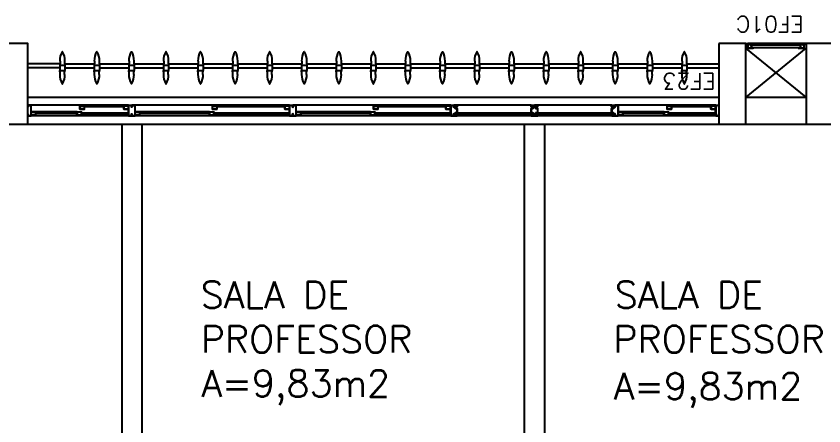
# Model space of a CAD drawing. Header units: millimetres. Extents: x 2046 to 2564, y 885 to 1120.
# Drawn here: x 2247.62 to 2253.64, y 935.45 to 938.51 of the extents above; entities that cross this region are included whole.
import ezdxf

# ---------------------------------------------------------------- set-up
doc = ezdxf.new("R2010")
doc.units = ezdxf.units.MM
doc.header["$LTSCALE"] = 10
for name, color, linetype in [('AR-ALV', 2, 'Continuous'), ('AR-BRISES', 2, 'Continuous'), ('AR-ESQ', 1, 'Continuous'), ('AR-ESTC', 3, 'Continuous'), ('AR-PEITORIL', 1, 'Continuous'), ('AR-SHAFT', 1, 'Continuous'), ('BR-PAINEL', 1, 'Continuous'), ('BR-SUPORTE', 1, 'Continuous'), ('DT-ESQ-CHAPA DOBRADA-V', 2, 'Continuous'), ('DT-ESQ-MARCO-V', 1, 'Continuous'), ('DT-ESQ-PERFIL CADEIRA-C', 2, 'Continuous'), ('DT-ESQ-PERFIL CADEIRA-V', 1, 'Continuous'), ('DT-ESQ-PERFIL U-C', 2, 'Continuous'), ('DT-ESQ-PERFIL U-V', 1, 'Continuous'), ('DT-ESQ-VENEZIANA-C', 1, 'Continuous'), ('DT-ESQ-VENEZIANA-V', 1, 'Continuous'), ('DT-ESQ-VIDRO-C', 2, 'Continuous'), ('DT-TXTESQ', 2, 'Continuous'), ('DT-TXTMOD', 1, 'Continuous'), ('TEXTO', 2, 'Continuous'), ('Área', 2, 'Continuous')]:
    doc.layers.add(name, color=color, linetype=linetype)
doc.styles.add('S10', font='simplex.shx', dxfattribs={"height": 0.1})
doc.styles.add('S12', font='simplex.shx', dxfattribs={"width": 1.1, "height": 0.12})
doc.styles.add('UNB-100', font='simplex.shx', dxfattribs={"height": 0.2})

# ---------------------------------------------------------------- blocks, each defined once
blk = doc.blocks.new('BR-MODULO8')
at = {"layer": 'BR-PAINEL'}
for p, q in [((-4.9117, 0.27), (-4.9092, 0.27)), ((-4.9117, 0.25), (-4.9117, 0.24)), ((-4.9117, 0.25), (-4.9092, 0.25)), ((-4.9092, 0.27), (-4.9092, 0.25)), ((-4.8758, 0.27), (-4.8758, 0.25)), ((-4.8733, 0.27), (-4.8758, 0.27)), ((-4.8733, 0.25), (-4.8758, 0.25)), ((-4.8733, 0.25), (-4.8733, 0.24)), ((-4.6542, 0.27), (-4.6517, 0.27)), ((-4.6542, 0.25), (-4.6542, 0.24)), ((-4.6542, 0.25), (-4.6517, 0.25)), ((-4.6517, 0.27), (-4.6517, 0.25)), ((-4.6183, 0.27), (-4.6183, 0.25)), ((-4.6158, 0.27), (-4.6183, 0.27)), ((-4.6158, 0.25), (-4.6183, 0.25)), ((-4.6158, 0.25), (-4.6158, 0.24)), ((-4.3967, 0.27), (-4.3942, 0.27)), ((-4.3967, 0.25), (-4.3967, 0.24)), ((-4.3967, 0.25), (-4.3942, 0.25)), ((-4.3942, 0.27), (-4.3942, 0.25)), ((-4.3608, 0.27), (-4.3608, 0.25)), ((-4.3583, 0.27), (-4.3608, 0.27)), ((-4.3583, 0.25), (-4.3608, 0.25)), ((-4.3583, 0.25), (-4.3583, 0.24)), ((-4.1392, 0.27), (-4.1367, 0.27)), ((-4.1392, 0.25), (-4.1392, 0.24)), ((-4.1392, 0.25), (-4.1367, 0.25)), ((-4.1367, 0.27), (-4.1367, 0.25)), ((-4.1033, 0.27), (-4.1033, 0.25)), ((-4.1008, 0.27), (-4.1033, 0.27)), ((-4.1008, 0.25), (-4.1033, 0.25)), ((-4.1008, 0.25), (-4.1008, 0.24)), ((-3.8817, 0.27), (-3.8792, 0.27)), ((-3.8817, 0.25), (-3.8817, 0.24)), ((-3.8817, 0.25), (-3.8792, 0.25)), ((-3.8792, 0.27), (-3.8792, 0.25)), ((-3.8458, 0.27), (-3.8458, 0.25)), ((-3.8433, 0.27), (-3.8458, 0.27)), ((-3.8433, 0.25), (-3.8458, 0.25)), ((-3.8433, 0.25), (-3.8433, 0.24)), ((-3.6242, 0.27), (-3.6217, 0.27)), ((-3.6242, 0.25), (-3.6242, 0.24)), ((-3.6242, 0.25), (-3.6217, 0.25)), ((-3.6217, 0.27), (-3.6217, 0.25)), ((-3.5883, 0.27), (-3.5883, 0.25)), ((-3.5858, 0.27), (-3.5883, 0.27)), ((-3.5858, 0.25), (-3.5883, 0.25)), ((-3.5858, 0.25), (-3.5858, 0.24)), ((-3.3667, 0.27), (-3.3642, 0.27)), ((-3.3667, 0.25), (-3.3667, 0.24)), ((-3.3667, 0.25), (-3.3642, 0.25)), ((-3.3642, 0.27), (-3.3642, 0.25)), ((-3.3308, 0.27), (-3.3308, 0.25)), ((-3.3283, 0.27), (-3.3308, 0.27)), ((-3.3283, 0.25), (-3.3308, 0.25)), ((-3.3283, 0.25), (-3.3283, 0.24)), ((-3.1092, 0.27), (-3.1067, 0.27)), ((-3.1092, 0.25), (-3.1092, 0.24)), ((-3.1092, 0.25), (-3.1067, 0.25)), ((-3.1067, 0.27), (-3.1067, 0.25)), ((-3.0733, 0.27), (-3.0733, 0.25)), ((-3.0708, 0.27), (-3.0733, 0.27)), ((-3.0708, 0.25), (-3.0733, 0.25)), ((-3.0708, 0.25), (-3.0708, 0.24)), ((-2.8517, 0.27), (-2.8492, 0.27)), ((-2.8517, 0.25), (-2.8517, 0.24)), ((-2.8517, 0.25), (-2.8492, 0.25)), ((-2.8492, 0.27), (-2.8492, 0.25)), ((-2.8158, 0.27), (-2.8158, 0.25)), ((-2.8133, 0.27), (-2.8158, 0.27)), ((-2.8133, 0.25), (-2.8158, 0.25)), ((-2.8133, 0.25), (-2.8133, 0.24)), ((-2.5942, 0.27), (-2.5917, 0.27)), ((-2.5942, 0.25), (-2.5942, 0.24)), ((-2.5942, 0.25), (-2.5917, 0.25)), ((-2.5917, 0.27), (-2.5917, 0.25)), ((-2.5583, 0.27), (-2.5583, 0.25)), ((-2.5558, 0.27), (-2.5583, 0.27)), ((-2.5558, 0.25), (-2.5583, 0.25)), ((-2.5558, 0.25), (-2.5558, 0.24)), ((-2.3367, 0.27), (-2.3342, 0.27)), ((-2.3367, 0.25), (-2.3367, 0.24)), ((-2.3367, 0.25), (-2.3342, 0.25)), ((-2.3342, 0.27), (-2.3342, 0.25)), ((-2.3008, 0.27), (-2.3008, 0.25)), ((-2.2983, 0.27), (-2.3008, 0.27)), ((-2.2983, 0.25), (-2.3008, 0.25)), ((-2.2983, 0.25), (-2.2983, 0.24)), ((-2.0792, 0.27), (-2.0767, 0.27)), ((-2.0792, 0.25), (-2.0792, 0.24)), ((-2.0792, 0.25), (-2.0767, 0.25)), ((-2.0767, 0.27), (-2.0767, 0.25)), ((-2.0433, 0.27), (-2.0433, 0.25)), ((-2.0408, 0.27), (-2.0433, 0.27)), ((-2.0408, 0.25), (-2.0433, 0.25)), ((-2.0408, 0.25), (-2.0408, 0.24)), ((-1.8217, 0.27), (-1.8192, 0.27)), ((-1.8217, 0.25), (-1.8217, 0.24)), ((-1.8217, 0.25), (-1.8192, 0.25)), ((-1.8192, 0.27), (-1.8192, 0.25)), ((-1.7858, 0.27), (-1.7858, 0.25)), ((-1.7833, 0.27), (-1.7858, 0.27)), ((-1.7833, 0.25), (-1.7858, 0.25)), ((-1.7833, 0.25), (-1.7833, 0.24)), ((-1.5642, 0.27), (-1.5617, 0.27)), ((-1.5642, 0.25), (-1.5642, 0.24)), ((-1.5642, 0.25), (-1.5617, 0.25)), ((-1.5617, 0.27), (-1.5617, 0.25)), ((-1.5283, 0.27), (-1.5283, 0.25)), ((-1.5258, 0.27), (-1.5283, 0.27)), ((-1.5258, 0.25), (-1.5283, 0.25)), ((-1.5258, 0.25), (-1.5258, 0.24)), ((-1.3067, 0.27), (-1.3042, 0.27)), ((-1.3067, 0.25), (-1.3067, 0.24)), ((-1.3067, 0.25), (-1.3042, 0.25)), ((-1.3042, 0.27), (-1.3042, 0.25)), ((-1.2708, 0.27), (-1.2708, 0.25)), ((-1.2683, 0.27), (-1.2708, 0.27)), ((-1.2683, 0.25), (-1.2708, 0.25)), ((-1.2683, 0.25), (-1.2683, 0.24)), ((-1.0492, 0.27), (-1.0467, 0.27)), ((-1.0492, 0.25), (-1.0492, 0.24)), ((-1.0492, 0.25), (-1.0467, 0.25)), ((-1.0467, 0.27), (-1.0467, 0.25)), ((-1.0133, 0.27), (-1.0133, 0.25)), ((-1.0108, 0.27), (-1.0133, 0.27)), ((-1.0108, 0.25), (-1.0133, 0.25)), ((-1.0108, 0.25), (-1.0108, 0.24)), ((-0.7917, 0.27), (-0.7892, 0.27)), ((-0.7917, 0.25), (-0.7917, 0.24)), ((-0.7917, 0.25), (-0.7892, 0.25)), ((-0.7892, 0.27), (-0.7892, 0.25)), ((-0.7558, 0.27), (-0.7558, 0.25)), ((-0.7533, 0.27), (-0.7558, 0.27)), ((-0.7533, 0.25), (-0.7558, 0.25)), ((-0.7533, 0.25), (-0.7533, 0.24)), ((-0.5342, 0.27), (-0.5317, 0.27)), ((-0.5342, 0.25), (-0.5317, 0.25)), ((-0.5342, 0.25), (-0.5342, 0.24)), ((-0.5317, 0.27), (-0.5317, 0.25)), ((-0.4958, 0.27), (-0.4983, 0.27)), ((-0.4983, 0.27), (-0.4983, 0.25)), ((-0.4958, 0.25), (-0.4983, 0.25)), ((-0.4958, 0.25), (-0.4958, 0.24)), ((-0.2767, 0.27), (-0.2742, 0.27)), ((-0.2767, 0.25), (-0.2767, 0.24)), ((-0.2767, 0.25), (-0.2742, 0.25)), ((-0.2742, 0.27), (-0.2742, 0.25)), ((-0.2408, 0.27), (-0.2408, 0.25)), ((-0.2383, 0.27), (-0.2408, 0.27)), ((-0.2383, 0.25), (-0.2408, 0.25)), ((-0.2383, 0.25), (-0.2383, 0.24)), ((-4.9117, 0.24), (-4.8733, 0.24)), ((-4.9117, 0.24), (-4.9117, 0.2)), ((-4.9117, 0.2), (-4.8733, 0.2)), ((-4.9117, 0.19), (-4.9117, 0.2)), ((-4.9117, 0.19), (-4.9092, 0.19)), ((-4.9092, 0.17), (-4.9092, 0.19)), ((-4.8733, 0.19), (-4.8758, 0.19)), ((-4.8758, 0.17), (-4.8758, 0.19)), ((-4.8733, 0.24), (-4.8733, 0.2)), ((-4.8733, 0.19), (-4.8733, 0.2)), ((-4.6542, 0.24), (-4.6158, 0.24)), ((-4.6542, 0.24), (-4.6542, 0.2)), ((-4.6542, 0.2), (-4.6158, 0.2)), ((-4.6542, 0.19), (-4.6542, 0.2)), ((-4.6542, 0.19), (-4.6517, 0.19)), ((-4.6517, 0.17), (-4.6517, 0.19)), ((-4.6158, 0.19), (-4.6183, 0.19)), ((-4.6183, 0.17), (-4.6183, 0.19)), ((-4.6158, 0.24), (-4.6158, 0.2)), ((-4.6158, 0.19), (-4.6158, 0.2)), ((-4.3967, 0.24), (-4.3583, 0.24)), ((-4.3967, 0.24), (-4.3967, 0.2)), ((-4.3967, 0.2), (-4.3583, 0.2)), ((-4.3967, 0.19), (-4.3967, 0.2)), ((-4.3967, 0.19), (-4.3942, 0.19)), ((-4.3942, 0.17), (-4.3942, 0.19)), ((-4.3583, 0.19), (-4.3608, 0.19)), ((-4.3608, 0.17), (-4.3608, 0.19)), ((-4.3583, 0.24), (-4.3583, 0.2)), ((-4.3583, 0.19), (-4.3583, 0.2)), ((-4.1392, 0.24), (-4.1008, 0.24)), ((-4.1392, 0.24), (-4.1392, 0.2)), ((-4.1392, 0.2), (-4.1008, 0.2)), ((-4.1392, 0.19), (-4.1392, 0.2)), ((-4.1392, 0.19), (-4.1367, 0.19)), ((-4.1367, 0.17), (-4.1367, 0.19)), ((-4.1008, 0.19), (-4.1033, 0.19)), ((-4.1033, 0.17), (-4.1033, 0.19)), ((-4.1008, 0.24), (-4.1008, 0.2)), ((-4.1008, 0.19), (-4.1008, 0.2)), ((-3.8817, 0.24), (-3.8433, 0.24)), ((-3.8817, 0.24), (-3.8817, 0.2)), ((-3.8817, 0.2), (-3.8433, 0.2)), ((-3.8817, 0.19), (-3.8817, 0.2)), ((-3.8817, 0.19), (-3.8792, 0.19)), ((-3.8792, 0.17), (-3.8792, 0.19)), ((-3.8433, 0.19), (-3.8458, 0.19)), ((-3.8458, 0.17), (-3.8458, 0.19)), ((-3.8433, 0.24), (-3.8433, 0.2)), ((-3.8433, 0.19), (-3.8433, 0.2)), ((-3.6242, 0.24), (-3.5858, 0.24)), ((-3.6242, 0.24), (-3.6242, 0.2)), ((-3.6242, 0.2), (-3.5858, 0.2)), ((-3.6242, 0.19), (-3.6242, 0.2)), ((-3.6242, 0.19), (-3.6217, 0.19)), ((-3.6217, 0.17), (-3.6217, 0.19)), ((-3.5858, 0.19), (-3.5883, 0.19)), ((-3.5883, 0.17), (-3.5883, 0.19)), ((-3.5858, 0.24), (-3.5858, 0.2)), ((-3.5858, 0.19), (-3.5858, 0.2)), ((-3.3667, 0.24), (-3.3283, 0.24)), ((-3.3667, 0.24), (-3.3667, 0.2)), ((-3.3667, 0.2), (-3.3283, 0.2)), ((-3.3667, 0.19), (-3.3667, 0.2)), ((-3.3667, 0.19), (-3.3642, 0.19)), ((-3.3642, 0.17), (-3.3642, 0.19)), ((-3.3283, 0.19), (-3.3308, 0.19)), ((-3.3308, 0.17), (-3.3308, 0.19)), ((-3.3283, 0.24), (-3.3283, 0.2)), ((-3.3283, 0.19), (-3.3283, 0.2)), ((-3.1092, 0.24), (-3.0708, 0.24)), ((-3.1092, 0.24), (-3.1092, 0.2)), ((-3.1092, 0.2), (-3.0708, 0.2)), ((-3.1092, 0.19), (-3.1092, 0.2)), ((-3.1092, 0.19), (-3.1067, 0.19)), ((-3.1067, 0.17), (-3.1067, 0.19)), ((-3.0708, 0.19), (-3.0733, 0.19)), ((-3.0733, 0.17), (-3.0733, 0.19)), ((-3.0708, 0.24), (-3.0708, 0.2)), ((-3.0708, 0.19), (-3.0708, 0.2)), ((-2.8517, 0.24), (-2.8133, 0.24)), ((-2.8517, 0.24), (-2.8517, 0.2)), ((-2.8517, 0.2), (-2.8133, 0.2)), ((-2.8517, 0.19), (-2.8517, 0.2)), ((-2.8517, 0.19), (-2.8492, 0.19)), ((-2.8492, 0.17), (-2.8492, 0.19)), ((-2.8133, 0.19), (-2.8158, 0.19)), ((-2.8158, 0.17), (-2.8158, 0.19)), ((-2.8133, 0.24), (-2.8133, 0.2)), ((-2.8133, 0.19), (-2.8133, 0.2)), ((-2.5942, 0.24), (-2.5558, 0.24)), ((-2.5942, 0.24), (-2.5942, 0.2)), ((-2.5942, 0.2), (-2.5558, 0.2)), ((-2.5942, 0.19), (-2.5942, 0.2)), ((-2.5942, 0.19), (-2.5917, 0.19)), ((-2.5917, 0.17), (-2.5917, 0.19)), ((-2.5558, 0.19), (-2.5583, 0.19)), ((-2.5583, 0.17), (-2.5583, 0.19)), ((-2.5558, 0.24), (-2.5558, 0.2)), ((-2.5558, 0.19), (-2.5558, 0.2)), ((-2.3367, 0.24), (-2.2983, 0.24)), ((-2.3367, 0.24), (-2.3367, 0.2)), ((-2.3367, 0.2), (-2.2983, 0.2)), ((-2.3367, 0.19), (-2.3367, 0.2)), ((-2.3367, 0.19), (-2.3342, 0.19)), ((-2.3342, 0.17), (-2.3342, 0.19)), ((-2.2983, 0.19), (-2.3008, 0.19)), ((-2.3008, 0.17), (-2.3008, 0.19)), ((-2.2983, 0.24), (-2.2983, 0.2)), ((-2.2983, 0.19), (-2.2983, 0.2)), ((-2.0792, 0.24), (-2.0408, 0.24)), ((-2.0792, 0.24), (-2.0792, 0.2)), ((-2.0792, 0.2), (-2.0408, 0.2)), ((-2.0792, 0.19), (-2.0792, 0.2)), ((-2.0792, 0.19), (-2.0767, 0.19)), ((-2.0767, 0.17), (-2.0767, 0.19)), ((-2.0408, 0.19), (-2.0433, 0.19)), ((-2.0433, 0.17), (-2.0433, 0.19)), ((-2.0408, 0.24), (-2.0408, 0.2)), ((-2.0408, 0.19), (-2.0408, 0.2)), ((-1.8217, 0.24), (-1.7833, 0.24)), ((-1.8217, 0.24), (-1.8217, 0.2)), ((-1.8217, 0.2), (-1.7833, 0.2)), ((-1.8217, 0.19), (-1.8217, 0.2)), ((-1.8217, 0.19), (-1.8192, 0.19)), ((-1.8192, 0.17), (-1.8192, 0.19)), ((-1.7833, 0.19), (-1.7858, 0.19)), ((-1.7858, 0.17), (-1.7858, 0.19)), ((-1.7833, 0.24), (-1.7833, 0.2)), ((-1.7833, 0.19), (-1.7833, 0.2)), ((-1.5642, 0.24), (-1.5258, 0.24)), ((-1.5642, 0.24), (-1.5642, 0.2)), ((-1.5642, 0.2), (-1.5258, 0.2)), ((-1.5642, 0.19), (-1.5642, 0.2)), ((-1.5642, 0.19), (-1.5617, 0.19)), ((-1.5617, 0.17), (-1.5617, 0.19)), ((-1.5258, 0.19), (-1.5283, 0.19)), ((-1.5283, 0.17), (-1.5283, 0.19)), ((-1.5258, 0.24), (-1.5258, 0.2)), ((-1.5258, 0.19), (-1.5258, 0.2)), ((-1.3067, 0.24), (-1.2683, 0.24)), ((-1.3067, 0.24), (-1.3067, 0.2)), ((-1.3067, 0.2), (-1.2683, 0.2)), ((-1.3067, 0.19), (-1.3067, 0.2)), ((-1.3067, 0.19), (-1.3042, 0.19)), ((-1.3042, 0.17), (-1.3042, 0.19)), ((-1.2683, 0.19), (-1.2708, 0.19)), ((-1.2708, 0.17), (-1.2708, 0.19)), ((-1.2683, 0.24), (-1.2683, 0.2)), ((-1.2683, 0.19), (-1.2683, 0.2)), ((-1.0492, 0.24), (-1.0108, 0.24)), ((-1.0492, 0.24), (-1.0492, 0.2)), ((-1.0492, 0.2), (-1.0108, 0.2)), ((-1.0492, 0.19), (-1.0492, 0.2)), ((-1.0492, 0.19), (-1.0467, 0.19)), ((-1.0467, 0.17), (-1.0467, 0.19)), ((-1.0108, 0.19), (-1.0133, 0.19)), ((-1.0133, 0.17), (-1.0133, 0.19)), ((-1.0108, 0.24), (-1.0108, 0.2)), ((-1.0108, 0.19), (-1.0108, 0.2)), ((-0.7917, 0.24), (-0.7533, 0.24)), ((-0.7917, 0.24), (-0.7917, 0.2)), ((-0.7917, 0.2), (-0.7533, 0.2)), ((-0.7917, 0.19), (-0.7917, 0.2)), ((-0.7917, 0.19), (-0.7892, 0.19)), ((-0.7892, 0.17), (-0.7892, 0.19)), ((-0.7533, 0.19), (-0.7558, 0.19)), ((-0.7558, 0.17), (-0.7558, 0.19)), ((-0.7533, 0.24), (-0.7533, 0.2)), ((-0.7533, 0.19), (-0.7533, 0.2)), ((-0.5342, 0.24), (-0.5342, 0.2)), ((-0.5342, 0.24), (-0.4958, 0.24)), ((-0.5342, 0.19), (-0.5342, 0.2)), ((-0.5342, 0.2), (-0.4958, 0.2)), ((-0.5342, 0.19), (-0.5317, 0.19)), ((-0.5317, 0.17), (-0.5317, 0.19)), ((-0.4983, 0.17), (-0.4983, 0.19)), ((-0.4958, 0.19), (-0.4983, 0.19)), ((-0.4958, 0.24), (-0.4958, 0.2)), ((-0.4958, 0.19), (-0.4958, 0.2)), ((-0.2767, 0.24), (-0.2383, 0.24)), ((-0.2767, 0.24), (-0.2767, 0.2)), ((-0.2767, 0.2), (-0.2383, 0.2)), ((-0.2767, 0.19), (-0.2767, 0.2)), ((-0.2767, 0.19), (-0.2742, 0.19)), ((-0.2742, 0.17), (-0.2742, 0.19)), ((-0.2383, 0.19), (-0.2408, 0.19)), ((-0.2408, 0.17), (-0.2408, 0.19)), ((-0.2383, 0.24), (-0.2383, 0.2)), ((-0.2383, 0.19), (-0.2383, 0.2)), ((-4.9117, 0.17), (-4.9092, 0.17)), ((-4.8733, 0.17), (-4.8758, 0.17)), ((-4.6542, 0.17), (-4.6517, 0.17)), ((-4.6158, 0.17), (-4.6183, 0.17)), ((-4.3967, 0.17), (-4.3942, 0.17)), ((-4.3583, 0.17), (-4.3608, 0.17)), ((-4.1392, 0.17), (-4.1367, 0.17)), ((-4.1008, 0.17), (-4.1033, 0.17)), ((-3.8817, 0.17), (-3.8792, 0.17)), ((-3.8433, 0.17), (-3.8458, 0.17)), ((-3.6242, 0.17), (-3.6217, 0.17)), ((-3.5858, 0.17), (-3.5883, 0.17)), ((-3.3667, 0.17), (-3.3642, 0.17)), ((-3.3283, 0.17), (-3.3308, 0.17)), ((-3.1092, 0.17), (-3.1067, 0.17)), ((-3.0708, 0.17), (-3.0733, 0.17)), ((-2.8517, 0.17), (-2.8492, 0.17)), ((-2.8133, 0.17), (-2.8158, 0.17)), ((-2.5942, 0.17), (-2.5917, 0.17)), ((-2.5558, 0.17), (-2.5583, 0.17)), ((-2.3367, 0.17), (-2.3342, 0.17)), ((-2.2983, 0.17), (-2.3008, 0.17)), ((-2.0792, 0.17), (-2.0767, 0.17)), ((-2.0408, 0.17), (-2.0433, 0.17)), ((-1.8217, 0.17), (-1.8192, 0.17)), ((-1.7833, 0.17), (-1.7858, 0.17)), ((-1.5642, 0.17), (-1.5617, 0.17)), ((-1.5258, 0.17), (-1.5283, 0.17)), ((-1.3067, 0.17), (-1.3042, 0.17)), ((-1.2683, 0.17), (-1.2708, 0.17)), ((-1.0492, 0.17), (-1.0467, 0.17)), ((-1.0108, 0.17), (-1.0133, 0.17)), ((-0.7917, 0.17), (-0.7892, 0.17)), ((-0.7533, 0.17), (-0.7558, 0.17)), ((-0.5342, 0.17), (-0.5317, 0.17)), ((-0.4958, 0.17), (-0.4983, 0.17)), ((-0.2767, 0.17), (-0.2742, 0.17)), ((-0.2383, 0.17), (-0.2408, 0.17))]:
    blk.add_line(p, q, dxfattribs=at)
for centre, radius, start, end in [((-4.7867, 0.2739), 0.1251, 148.47206, 181.77204), ((-4.8925, 0.3387), 0.001, 37.1012, 142.8988), ((-4.9983, 0.2739), 0.1251, 358.22796, 31.52794), ((-4.5292, 0.2739), 0.1251, 148.47206, 181.77204), ((-4.635, 0.3387), 0.001, 37.1012, 142.8988), ((-4.7408, 0.2739), 0.1251, 358.22796, 31.52794), ((-4.2717, 0.2739), 0.1251, 148.47206, 181.77204), ((-4.3775, 0.3387), 0.001, 37.1012, 142.8988), ((-4.4833, 0.2739), 0.1251, 358.22796, 31.52794), ((-4.0142, 0.2739), 0.1251, 148.47206, 181.77204), ((-4.12, 0.3387), 0.001, 37.1012, 142.8988), ((-4.2258, 0.2739), 0.1251, 358.22796, 31.52794), ((-3.7567, 0.2739), 0.1251, 148.47206, 181.77204), ((-3.8625, 0.3387), 0.001, 37.1012, 142.8988), ((-3.9683, 0.2739), 0.1251, 358.22796, 31.52794), ((-3.4992, 0.2739), 0.1251, 148.47206, 181.77204), ((-3.605, 0.3387), 0.001, 37.1012, 142.8988), ((-3.7108, 0.2739), 0.1251, 358.22796, 31.52794), ((-3.2417, 0.2739), 0.1251, 148.47206, 181.77204), ((-3.3475, 0.3387), 0.001, 37.1012, 142.8988), ((-3.4533, 0.2739), 0.1251, 358.22796, 31.52794), ((-2.9842, 0.2739), 0.1251, 148.47206, 181.77204), ((-3.09, 0.3387), 0.001, 37.1012, 142.8988), ((-3.1958, 0.2739), 0.1251, 358.22796, 31.52794), ((-2.7267, 0.2739), 0.1251, 148.47206, 181.77204), ((-2.8325, 0.3387), 0.001, 37.1012, 142.8988), ((-2.9383, 0.2739), 0.1251, 358.22796, 31.52794), ((-2.4692, 0.2739), 0.1251, 148.47206, 181.77204), ((-2.575, 0.3387), 0.001, 37.1012, 142.8988), ((-2.6808, 0.2739), 0.1251, 358.22796, 31.52794), ((-2.2117, 0.2739), 0.1251, 148.47206, 181.77204), ((-2.3175, 0.3387), 0.001, 37.1012, 142.8988), ((-2.4233, 0.2739), 0.1251, 358.22796, 31.52794), ((-1.9542, 0.2739), 0.1251, 148.47206, 181.77204), ((-2.06, 0.3387), 0.001, 37.1012, 142.8988), ((-2.1658, 0.2739), 0.1251, 358.22796, 31.52794), ((-1.6967, 0.2739), 0.1251, 148.47206, 181.77204), ((-1.8025, 0.3387), 0.001, 37.1012, 142.8988), ((-1.9083, 0.2739), 0.1251, 358.22796, 31.52794), ((-1.4392, 0.2739), 0.1251, 148.47206, 181.77204), ((-1.545, 0.3387), 0.001, 37.1012, 142.8988), ((-1.6508, 0.2739), 0.1251, 358.22796, 31.52794), ((-1.1817, 0.2739), 0.1251, 148.47206, 181.77204), ((-1.2875, 0.3387), 0.001, 37.1012, 142.8988), ((-1.3933, 0.2739), 0.1251, 358.22796, 31.52794), ((-0.9242, 0.2739), 0.1251, 148.47206, 181.77204), ((-1.03, 0.3387), 0.001, 37.1012, 142.8988), ((-1.1358, 0.2739), 0.1251, 358.22796, 31.52794), ((-0.6667, 0.2739), 0.1251, 148.47206, 181.77204), ((-0.7725, 0.3387), 0.001, 37.1012, 142.8988), ((-0.8783, 0.2739), 0.1251, 358.22796, 31.52794), ((-0.4092, 0.2739), 0.1251, 148.47206, 181.77204), ((-0.515, 0.3387), 0.001, 37.1012, 142.8988), ((-0.6208, 0.2739), 0.1251, 358.22796, 31.52794), ((-0.1517, 0.2739), 0.1251, 148.47206, 181.77204), ((-0.2575, 0.3387), 0.001, 37.1012, 142.8988), ((-0.3633, 0.2739), 0.1251, 358.22796, 31.52794), ((-4.7867, 0.1661), 0.1251, 178.22796, 211.52794), ((-4.9983, 0.1661), 0.1251, 328.47206, 1.77204), ((-4.5292, 0.1661), 0.1251, 178.22796, 211.52794), ((-4.7408, 0.1661), 0.1251, 328.47206, 1.77204), ((-4.2717, 0.1661), 0.1251, 178.22796, 211.52794), ((-4.4833, 0.1661), 0.1251, 328.47206, 1.77204), ((-4.0142, 0.1661), 0.1251, 178.22796, 211.52794), ((-4.2258, 0.1661), 0.1251, 328.47206, 1.77204), ((-3.7567, 0.1661), 0.1251, 178.22796, 211.52794), ((-3.9683, 0.1661), 0.1251, 328.47206, 1.77204), ((-3.4992, 0.1661), 0.1251, 178.22796, 211.52794), ((-3.7108, 0.1661), 0.1251, 328.47206, 1.77204), ((-3.2417, 0.1661), 0.1251, 178.22796, 211.52794), ((-3.4533, 0.1661), 0.1251, 328.47206, 1.77204), ((-2.9842, 0.1661), 0.1251, 178.22796, 211.52794), ((-3.1958, 0.1661), 0.1251, 328.47206, 1.77204), ((-2.7267, 0.1661), 0.1251, 178.22796, 211.52794), ((-2.9383, 0.1661), 0.1251, 328.47206, 1.77204), ((-2.4692, 0.1661), 0.1251, 178.22796, 211.52794), ((-2.6808, 0.1661), 0.1251, 328.47206, 1.77204), ((-2.2117, 0.1661), 0.1251, 178.22796, 211.52794), ((-2.4233, 0.1661), 0.1251, 328.47206, 1.77204), ((-1.9542, 0.1661), 0.1251, 178.22796, 211.52794), ((-2.1658, 0.1661), 0.1251, 328.47206, 1.77204), ((-1.6967, 0.1661), 0.1251, 178.22796, 211.52794), ((-1.9083, 0.1661), 0.1251, 328.47206, 1.77204), ((-1.4392, 0.1661), 0.1251, 178.22796, 211.52794), ((-1.6508, 0.1661), 0.1251, 328.47206, 1.77204), ((-1.1817, 0.1661), 0.1251, 178.22796, 211.52794), ((-1.3933, 0.1661), 0.1251, 328.47206, 1.77204), ((-0.9242, 0.1661), 0.1251, 178.22796, 211.52794), ((-1.1358, 0.1661), 0.1251, 328.47206, 1.77204), ((-0.6667, 0.1661), 0.1251, 178.22796, 211.52794), ((-0.8783, 0.1661), 0.1251, 328.47206, 1.77204), ((-0.4092, 0.1661), 0.1251, 178.22796, 211.52794), ((-0.6208, 0.1661), 0.1251, 328.47206, 1.77204), ((-0.1517, 0.1661), 0.1251, 178.22796, 211.52794), ((-0.3633, 0.1661), 0.1251, 328.47206, 1.77204), ((-4.8925, 0.1013), 0.001, 217.1012, 322.8988), ((-4.635, 0.1013), 0.001, 217.1012, 322.8988), ((-4.3775, 0.1013), 0.001, 217.1012, 322.8988), ((-4.12, 0.1013), 0.001, 217.1012, 322.8988), ((-3.8625, 0.1013), 0.001, 217.1012, 322.8988), ((-3.605, 0.1013), 0.001, 217.1012, 322.8988), ((-3.3475, 0.1013), 0.001, 217.1012, 322.8988), ((-3.09, 0.1013), 0.001, 217.1012, 322.8988), ((-2.8325, 0.1013), 0.001, 217.1012, 322.8988), ((-2.575, 0.1013), 0.001, 217.1012, 322.8988), ((-2.3175, 0.1013), 0.001, 217.1012, 322.8988), ((-2.06, 0.1013), 0.001, 217.1012, 322.8988), ((-1.8025, 0.1013), 0.001, 217.1012, 322.8988), ((-1.545, 0.1013), 0.001, 217.1012, 322.8988), ((-1.2875, 0.1013), 0.001, 217.1012, 322.8988), ((-1.03, 0.1013), 0.001, 217.1012, 322.8988), ((-0.7725, 0.1013), 0.001, 217.1012, 322.8988), ((-0.515, 0.1013), 0.001, 217.1012, 322.8988), ((-0.2575, 0.1013), 0.001, 217.1012, 322.8988)]:
    blk.add_arc(centre, radius, start, end, dxfattribs=at)
at = {"layer": 'BR-SUPORTE'}
for p, q in [((-4.9117, 0.25), (-5.15, 0.25)), ((-4.8733, 0.25), (-4.6517, 0.25)), ((-4.6158, 0.25), (-4.3942, 0.25)), ((-4.3583, 0.25), (-4.1367, 0.25)), ((-4.1008, 0.25), (-3.8792, 0.25)), ((-3.8433, 0.25), (-3.6217, 0.25)), ((-3.5858, 0.25), (-3.3642, 0.25)), ((-3.3283, 0.25), (-3.1067, 0.25)), ((-3.0708, 0.25), (-2.8492, 0.25)), ((-2.8133, 0.25), (-2.5917, 0.25)), ((-2.5558, 0.25), (-2.3342, 0.25)), ((-2.2983, 0.25), (-2.0767, 0.25)), ((-2.0408, 0.25), (-1.8192, 0.25)), ((-1.7833, 0.25), (-1.5617, 0.25)), ((-1.5258, 0.25), (-1.3042, 0.25)), ((-1.2683, 0.25), (-1.0467, 0.25)), ((-1.0108, 0.25), (-0.7892, 0.25)), ((-0.7533, 0.25), (-0.5317, 0.25)), ((-0.4958, 0.25), (-0.2742, 0.25)), ((-0.2383, 0.25), (0, 0.25)), ((-4.9117, 0.22), (-5.15, 0.22)), ((-4.8733, 0.22), (-4.6542, 0.22)), ((-4.6158, 0.22), (-4.3967, 0.22)), ((-4.3583, 0.22), (-4.1392, 0.22)), ((-4.1008, 0.22), (-3.8817, 0.22)), ((-3.8433, 0.22), (-3.6242, 0.22)), ((-3.5858, 0.22), (-3.3667, 0.22)), ((-3.3283, 0.22), (-3.1092, 0.22)), ((-3.0708, 0.22), (-2.8517, 0.22)), ((-2.8133, 0.22), (-2.5942, 0.22)), ((-2.5558, 0.22), (-2.3367, 0.22)), ((-2.2983, 0.22), (-2.0792, 0.22)), ((-2.0408, 0.22), (-1.8217, 0.22)), ((-1.7833, 0.22), (-1.5642, 0.22)), ((-1.5258, 0.22), (-1.3067, 0.22)), ((-1.2683, 0.22), (-1.0492, 0.22)), ((-1.0108, 0.22), (-0.7917, 0.22)), ((-0.7533, 0.22), (-0.5342, 0.22)), ((-0.4958, 0.22), (-0.2767, 0.22)), ((-0.2383, 0.22), (0, 0.22))]:
    blk.add_line(p, q, dxfattribs=at)
blk = doc.blocks.new('EF23-P')
at = {"layer": 'DT-ESQ-CHAPA DOBRADA-V', "ltscale": 0.1}
for p, q in [((0.025, -0.077), (0.374, -0.077)), ((0.025, -0.08), (0.374, -0.08)), ((2, -0.077), (2.5615, -0.077)), ((2, -0.08), (2.5615, -0.08)), ((3.2, -0.077), (3.7615, -0.077)), ((3.2, -0.08), (3.7615, -0.08)), ((4.4, -0.077), (4.749, -0.077)), ((4.4, -0.08), (4.749, -0.08))]:
    blk.add_line(p, q, dxfattribs=at)
at = {"layer": 'DT-ESQ-MARCO-V', "ltscale": 0.1}
for p, q in [((0.7985, -0.06), (1.3515, -0.06)), ((1.3985, -0.06), (1.9515, -0.06)), ((0.7985, -0.14), (1.3515, -0.14)), ((1.3985, -0.14), (1.9515, -0.14))]:
    blk.add_line(p, q, dxfattribs=at)
at = {"layer": 'DT-ESQ-PERFIL CADEIRA-C', "ltscale": 0.1}
for p, q in [((0.376, -0.0885), (0.4225, -0.0885)), ((0.75, -0.0885), (0.7015, -0.0885)), ((2.5635, -0.0885), (2.61, -0.0885)), ((3.15, -0.0885), (3.1015, -0.0885)), ((3.7635, -0.0885), (3.81, -0.0885)), ((4.35, -0.0885), (4.3015, -0.0885)), ((4.751, -0.0885), (4.7975, -0.0885)), ((5.125, -0.0885), (5.0765, -0.0885)), ((0.025, -0.1335), (0.0735, -0.1335)), ((0.3855, -0.1335), (0.339, -0.1335)), ((2, -0.1335), (2.0485, -0.1335)), ((2.573, -0.1335), (2.5265, -0.1335)), ((3.2, -0.1335), (3.2485, -0.1335)), ((3.773, -0.1335), (3.7265, -0.1335)), ((4.4, -0.1335), (4.4485, -0.1335)), ((4.7605, -0.1335), (4.714, -0.1335))]:
    blk.add_line(p, q, dxfattribs=at)
for points in [[(0.0735, -0.135), (0.025, -0.135), (0.025, -0.1335), (0.06, -0.1335, -0.198912), (0.0589, -0.1331, -0.198913), (0.0585, -0.132), (0.0585, -0.112, 0.414214), (0.058, -0.1115), (0.025, -0.1115), (0.025, -0.11), (0.0585, -0.11, -0.414214), (0.06, -0.1115), (0.06, -0.1235), (0.06, -0.125), (0.06, -0.132), (0.0735, -0.132, -1)], [(0.339, -0.132, 1), (0.339, -0.135), (0.3855, -0.135, 0.414214), (0.3875, -0.133), (0.3875, -0.112, 0.414214), (0.3855, -0.11), (0.354, -0.11, 0.414214), (0.3525, -0.1115), (0.3525, -0.132)], [(0.3525, -0.1335, 0.198913), (0.3536, -0.1331, 0.198913), (0.354, -0.132), (0.354, -0.112, -0.414214), (0.3545, -0.1115), (0.3855, -0.1115, -0.414214), (0.386, -0.112), (0.386, -0.133, -0.414214), (0.3855, -0.1335)], [(0.4225, -0.087, -1), (0.4225, -0.09), (0.376, -0.09, -0.414214), (0.374, -0.088), (0.374, -0.067, -0.414214), (0.376, -0.065), (0.4075, -0.065, -0.414214), (0.409, -0.0665), (0.409, -0.087)], [(0.409, -0.0885, -0.198913), (0.4079, -0.0881, -0.198913), (0.4075, -0.087), (0.4075, -0.067, 0.414214), (0.407, -0.0665), (0.376, -0.0665, 0.414214), (0.3755, -0.067), (0.3755, -0.088, 0.414214), (0.376, -0.0885)], [(0.7015, -0.09), (0.75, -0.09), (0.75, -0.0885), (0.715, -0.0885, 0.198912), (0.7161, -0.0881, 0.198913), (0.7165, -0.087), (0.7165, -0.067, -0.414214), (0.717, -0.0665), (0.75, -0.0665), (0.75, -0.065), (0.7165, -0.065, 0.414214), (0.715, -0.0665), (0.715, -0.0785), (0.715, -0.08), (0.715, -0.087), (0.7015, -0.087, 1)], [(2.0485, -0.135), (2, -0.135), (2, -0.1335), (2.035, -0.1335, -0.198912), (2.0339, -0.1331, -0.198913), (2.0335, -0.132), (2.0335, -0.112, 0.414214), (2.033, -0.1115), (2, -0.1115), (2, -0.11), (2.0335, -0.11, -0.414214), (2.035, -0.1115), (2.035, -0.1235), (2.035, -0.125), (2.035, -0.132), (2.0485, -0.132, -1)], [(2.5265, -0.132, 1), (2.5265, -0.135), (2.573, -0.135, 0.414214), (2.575, -0.133), (2.575, -0.112, 0.414214), (2.573, -0.11), (2.5415, -0.11, 0.414214), (2.54, -0.1115), (2.54, -0.132)], [(2.54, -0.1335, 0.198913), (2.5411, -0.1331, 0.198913), (2.5415, -0.132), (2.5415, -0.112, -0.414214), (2.542, -0.1115), (2.573, -0.1115, -0.414214), (2.5735, -0.112), (2.5735, -0.133, -0.414214), (2.573, -0.1335)], [(2.61, -0.087, -1), (2.61, -0.09), (2.5635, -0.09, -0.414214), (2.5615, -0.088), (2.5615, -0.067, -0.414214), (2.5635, -0.065), (2.595, -0.065, -0.414214), (2.5965, -0.0665), (2.5965, -0.087)], [(2.5965, -0.0885, -0.198913), (2.5954, -0.0881, -0.198913), (2.595, -0.087), (2.595, -0.067, 0.414214), (2.5945, -0.0665), (2.5635, -0.0665, 0.414214), (2.563, -0.067), (2.563, -0.088, 0.414214), (2.5635, -0.0885)], [(3.1015, -0.09), (3.15, -0.09), (3.15, -0.0885), (3.115, -0.0885, 0.198912), (3.1161, -0.0881, 0.198913), (3.1165, -0.087), (3.1165, -0.067, -0.414214), (3.117, -0.0665), (3.15, -0.0665), (3.15, -0.065), (3.1165, -0.065, 0.414214), (3.115, -0.0665), (3.115, -0.0785), (3.115, -0.08), (3.115, -0.087), (3.1015, -0.087, 1)], [(3.2485, -0.135), (3.2, -0.135), (3.2, -0.1335), (3.235, -0.1335, -0.198912), (3.2339, -0.1331, -0.198913), (3.2335, -0.132), (3.2335, -0.112, 0.414214), (3.233, -0.1115), (3.2, -0.1115), (3.2, -0.11), (3.2335, -0.11, -0.414214), (3.235, -0.1115), (3.235, -0.1235), (3.235, -0.125), (3.235, -0.132), (3.2485, -0.132, -1)], [(3.7265, -0.132, 1), (3.7265, -0.135), (3.773, -0.135, 0.414214), (3.775, -0.133), (3.775, -0.112, 0.414214), (3.773, -0.11), (3.7415, -0.11, 0.414214), (3.74, -0.1115), (3.74, -0.132)], [(3.74, -0.1335, 0.198913), (3.7411, -0.1331, 0.198913), (3.7415, -0.132), (3.7415, -0.112, -0.414214), (3.742, -0.1115), (3.773, -0.1115, -0.414214), (3.7735, -0.112), (3.7735, -0.133, -0.414214), (3.773, -0.1335)], [(3.81, -0.087, -1), (3.81, -0.09), (3.7635, -0.09, -0.414214), (3.7615, -0.088), (3.7615, -0.067, -0.414214), (3.7635, -0.065), (3.795, -0.065, -0.414214), (3.7965, -0.0665), (3.7965, -0.087)], [(3.7965, -0.0885, -0.198913), (3.7954, -0.0881, -0.198913), (3.795, -0.087), (3.795, -0.067, 0.414214), (3.7945, -0.0665), (3.7635, -0.0665, 0.414214), (3.763, -0.067), (3.763, -0.088, 0.414214), (3.7635, -0.0885)], [(4.3015, -0.09), (4.35, -0.09), (4.35, -0.0885), (4.315, -0.0885, 0.198912), (4.3161, -0.0881, 0.198913), (4.3165, -0.087), (4.3165, -0.067, -0.414214), (4.317, -0.0665), (4.35, -0.0665), (4.35, -0.065), (4.3165, -0.065, 0.414214), (4.315, -0.0665), (4.315, -0.0785), (4.315, -0.08), (4.315, -0.087), (4.3015, -0.087, 1)], [(4.4485, -0.135), (4.4, -0.135), (4.4, -0.1335), (4.435, -0.1335, -0.198912), (4.4339, -0.1331, -0.198913), (4.4335, -0.132), (4.4335, -0.112, 0.414214), (4.433, -0.1115), (4.4, -0.1115), (4.4, -0.11), (4.4335, -0.11, -0.414214), (4.435, -0.1115), (4.435, -0.1235), (4.435, -0.125), (4.435, -0.132), (4.4485, -0.132, -1)], [(4.714, -0.132, 1), (4.714, -0.135), (4.7605, -0.135, 0.414214), (4.7625, -0.133), (4.7625, -0.112, 0.414214), (4.7605, -0.11), (4.729, -0.11, 0.414214), (4.7275, -0.1115), (4.7275, -0.132)], [(4.7275, -0.1335, 0.198913), (4.7286, -0.1331, 0.198913), (4.729, -0.132), (4.729, -0.112, -0.414214), (4.7295, -0.1115), (4.7605, -0.1115, -0.414214), (4.761, -0.112), (4.761, -0.133, -0.414214), (4.7605, -0.1335)], [(4.7975, -0.087, -1), (4.7975, -0.09), (4.751, -0.09, -0.414214), (4.749, -0.088), (4.749, -0.067, -0.414214), (4.751, -0.065), (4.7825, -0.065, -0.414214), (4.784, -0.0665), (4.784, -0.087)], [(4.784, -0.0885, -0.198913), (4.7829, -0.0881, -0.198913), (4.7825, -0.087), (4.7825, -0.067, 0.414214), (4.782, -0.0665), (4.751, -0.0665, 0.414214), (4.7505, -0.067), (4.7505, -0.088, 0.414214), (4.751, -0.0885)], [(5.0765, -0.09), (5.125, -0.09), (5.125, -0.0885), (5.09, -0.0885, 0.198912), (5.0911, -0.0881, 0.198913), (5.0915, -0.087), (5.0915, -0.067, -0.414214), (5.092, -0.0665), (5.125, -0.0665), (5.125, -0.065), (5.0915, -0.065, 0.414214), (5.09, -0.0665), (5.09, -0.0785), (5.09, -0.08), (5.09, -0.087), (5.0765, -0.087, 1)]]:
    blk.add_lwpolyline(points, format="xyb", close=True, dxfattribs=at)
at = {"layer": 'DT-ESQ-PERFIL CADEIRA-V', "ltscale": 0.1}
for p, q in [((0.4075, -0.09), (0.7015, -0.09)), ((2.595, -0.09), (3.1015, -0.09)), ((3.795, -0.09), (4.3015, -0.09)), ((4.7825, -0.09), (5.0765, -0.09)), ((0.0735, -0.135), (0.339, -0.135)), ((2.0485, -0.135), (2.5265, -0.135)), ((3.2485, -0.135), (3.7265, -0.135)), ((4.4485, -0.135), (4.714, -0.135))]:
    blk.add_line(p, q, dxfattribs=at)
at = {"layer": 'DT-ESQ-PERFIL U-C', "ltscale": 0.1}
for points in [[(0, -0.0615, -0.414214), (0.0015, -0.06), (0.0235, -0.06, -0.414214), (0.025, -0.0615), (0.025, -0.1385, -0.414214), (0.0235, -0.14), (0.0015, -0.14, -0.414214), (0, -0.1385), (0, -0.125), (0.0015, -0.125), (0.0015, -0.138, 0.414214), (0.002, -0.1385), (0.023, -0.1385, 0.414214), (0.0235, -0.138), (0.0235, -0.062, 0.414214), (0.023, -0.0615), (0.002, -0.0615, 0.414214), (0.0015, -0.062), (0.0015, -0.075), (0, -0.075)], [(0.775, -0.0615, 0.414214), (0.7735, -0.06), (0.7515, -0.06, 0.414214), (0.75, -0.0615), (0.75, -0.1385, 0.414214), (0.7515, -0.14), (0.7735, -0.14, 0.414214), (0.775, -0.1385), (0.775, -0.125), (0.7735, -0.125), (0.7735, -0.138, -0.414214), (0.773, -0.1385), (0.752, -0.1385, -0.414214), (0.7515, -0.138), (0.7515, -0.062, -0.414214), (0.752, -0.0615), (0.773, -0.0615, -0.414214), (0.7735, -0.062), (0.7735, -0.075), (0.775, -0.075)], [(0.8, -0.1285), (0.8, -0.1385, -0.414214), (0.7985, -0.14), (0.7765, -0.14, -0.414214), (0.775, -0.1385), (0.775, -0.125), (0.7765, -0.125), (0.7765, -0.138, 0.414214), (0.777, -0.1385), (0.798, -0.1385, 0.414214), (0.7985, -0.138), (0.7985, -0.1285), (0.7855, -0.1285, -0.414214), (0.784, -0.127), (0.784, -0.117, -0.414214), (0.7855, -0.1155), (0.7985, -0.1155), (0.7985, -0.0845), (0.7855, -0.0845, -0.414214), (0.784, -0.083), (0.784, -0.073, -0.414214), (0.7855, -0.0715), (0.7985, -0.0715), (0.7985, -0.062, 0.414214), (0.798, -0.0615), (0.777, -0.0615, 0.414214), (0.7765, -0.062), (0.7765, -0.075), (0.775, -0.075), (0.775, -0.0615, -0.414214), (0.7765, -0.06), (0.7985, -0.06, -0.414214), (0.8, -0.0615), (0.8, -0.0715, -0.414214), (0.7985, -0.073), (0.7855, -0.073), (0.7855, -0.083), (0.7985, -0.083), (0.7985, -0.083, -0.414214), (0.8, -0.0845), (0.8, -0.1155, -0.414214), (0.7985, -0.117), (0.7985, -0.117), (0.7855, -0.117), (0.7855, -0.127), (0.7985, -0.127, -0.414214)], [(1.35, -0.1285), (1.35, -0.1385, 0.414214), (1.3515, -0.14), (1.3735, -0.14, 0.414214), (1.375, -0.1385), (1.375, -0.125), (1.3735, -0.125), (1.3735, -0.138, -0.414214), (1.373, -0.1385), (1.352, -0.1385, -0.414214), (1.3515, -0.138), (1.3515, -0.1285), (1.3645, -0.1285, 0.414214), (1.366, -0.127), (1.366, -0.117, 0.414214), (1.3645, -0.1155), (1.3515, -0.1155), (1.3515, -0.0845), (1.3645, -0.0845, 0.414214), (1.366, -0.083), (1.366, -0.073, 0.414214), (1.3645, -0.0715), (1.3515, -0.0715), (1.3515, -0.062, -0.414214), (1.352, -0.0615), (1.373, -0.0615, -0.414214), (1.3735, -0.062), (1.3735, -0.075), (1.375, -0.075), (1.375, -0.0615, 0.414214), (1.3735, -0.06), (1.3515, -0.06, 0.414214), (1.35, -0.0615), (1.35, -0.0715, 0.414214), (1.3515, -0.073), (1.3645, -0.073), (1.3645, -0.083), (1.3515, -0.083), (1.3515, -0.083, 0.414214), (1.35, -0.0845), (1.35, -0.1155, 0.414214), (1.3515, -0.117), (1.3515, -0.117), (1.3645, -0.117), (1.3645, -0.127), (1.3515, -0.127, 0.414214)], [(1.4, -0.1285), (1.4, -0.1385, -0.414214), (1.3985, -0.14), (1.3765, -0.14, -0.414214), (1.375, -0.1385), (1.375, -0.125), (1.3765, -0.125), (1.3765, -0.138, 0.414214), (1.377, -0.1385), (1.398, -0.1385, 0.414214), (1.3985, -0.138), (1.3985, -0.1285), (1.3855, -0.1285, -0.414214), (1.384, -0.127), (1.384, -0.117, -0.414214), (1.3855, -0.1155), (1.3985, -0.1155), (1.3985, -0.0845), (1.3855, -0.0845, -0.414214), (1.384, -0.083), (1.384, -0.073, -0.414214), (1.3855, -0.0715), (1.3985, -0.0715), (1.3985, -0.062, 0.414214), (1.398, -0.0615), (1.377, -0.0615, 0.414214), (1.3765, -0.062), (1.3765, -0.075), (1.375, -0.075), (1.375, -0.0615, -0.414214), (1.3765, -0.06), (1.3985, -0.06, -0.414214), (1.4, -0.0615), (1.4, -0.0715, -0.414214), (1.3985, -0.073), (1.3855, -0.073), (1.3855, -0.083), (1.3985, -0.083), (1.3985, -0.083, -0.414214), (1.4, -0.0845), (1.4, -0.1155, -0.414214), (1.3985, -0.117), (1.3985, -0.117), (1.3855, -0.117), (1.3855, -0.127), (1.3985, -0.127, -0.414214)], [(1.95, -0.1285), (1.95, -0.1385, 0.414214), (1.9515, -0.14), (1.9735, -0.14, 0.414214), (1.975, -0.1385), (1.975, -0.125), (1.9735, -0.125), (1.9735, -0.138, -0.414214), (1.973, -0.1385), (1.952, -0.1385, -0.414214), (1.9515, -0.138), (1.9515, -0.1285), (1.9645, -0.1285, 0.414214), (1.966, -0.127), (1.966, -0.117, 0.414214), (1.9645, -0.1155), (1.9515, -0.1155), (1.9515, -0.0845), (1.9645, -0.0845, 0.414214), (1.966, -0.083), (1.966, -0.073, 0.414214), (1.9645, -0.0715), (1.9515, -0.0715), (1.9515, -0.062, -0.414214), (1.952, -0.0615), (1.973, -0.0615, -0.414214), (1.9735, -0.062), (1.9735, -0.075), (1.975, -0.075), (1.975, -0.0615, 0.414214), (1.9735, -0.06), (1.9515, -0.06, 0.414214), (1.95, -0.0615), (1.95, -0.0715, 0.414214), (1.9515, -0.073), (1.9645, -0.073), (1.9645, -0.083), (1.9515, -0.083), (1.9515, -0.083, 0.414214), (1.95, -0.0845), (1.95, -0.1155, 0.414214), (1.9515, -0.117), (1.9515, -0.117), (1.9645, -0.117), (1.9645, -0.127), (1.9515, -0.127, 0.414214)], [(1.975, -0.0615, -0.414214), (1.9765, -0.06), (1.9985, -0.06, -0.414214), (2, -0.0615), (2, -0.1385, -0.414214), (1.9985, -0.14), (1.9765, -0.14, -0.414214), (1.975, -0.1385), (1.975, -0.125), (1.9765, -0.125), (1.9765, -0.138, 0.414214), (1.977, -0.1385), (1.998, -0.1385, 0.414214), (1.9985, -0.138), (1.9985, -0.062, 0.414214), (1.998, -0.0615), (1.977, -0.0615, 0.414214), (1.9765, -0.062), (1.9765, -0.075), (1.975, -0.075)], [(3.175, -0.0615, 0.414214), (3.1735, -0.06), (3.1515, -0.06, 0.414214), (3.15, -0.0615), (3.15, -0.1385, 0.414214), (3.1515, -0.14), (3.1735, -0.14, 0.414214), (3.175, -0.1385), (3.175, -0.125), (3.1735, -0.125), (3.1735, -0.138, -0.414214), (3.173, -0.1385), (3.152, -0.1385, -0.414214), (3.1515, -0.138), (3.1515, -0.062, -0.414214), (3.152, -0.0615), (3.173, -0.0615, -0.414214), (3.1735, -0.062), (3.1735, -0.075), (3.175, -0.075)], [(3.175, -0.0615, -0.414214), (3.1765, -0.06), (3.1985, -0.06, -0.414214), (3.2, -0.0615), (3.2, -0.1385, -0.414214), (3.1985, -0.14), (3.1765, -0.14, -0.414214), (3.175, -0.1385), (3.175, -0.125), (3.1765, -0.125), (3.1765, -0.138, 0.414214), (3.177, -0.1385), (3.198, -0.1385, 0.414214), (3.1985, -0.138), (3.1985, -0.062, 0.414214), (3.198, -0.0615), (3.177, -0.0615, 0.414214), (3.1765, -0.062), (3.1765, -0.075), (3.175, -0.075)], [(4.375, -0.0615, 0.414214), (4.3735, -0.06), (4.3515, -0.06, 0.414214), (4.35, -0.0615), (4.35, -0.1385, 0.414214), (4.3515, -0.14), (4.3735, -0.14, 0.414214), (4.375, -0.1385), (4.375, -0.125), (4.3735, -0.125), (4.3735, -0.138, -0.414214), (4.373, -0.1385), (4.352, -0.1385, -0.414214), (4.3515, -0.138), (4.3515, -0.062, -0.414214), (4.352, -0.0615), (4.373, -0.0615, -0.414214), (4.3735, -0.062), (4.3735, -0.075), (4.375, -0.075)], [(4.375, -0.0615, -0.414214), (4.3765, -0.06), (4.3985, -0.06, -0.414214), (4.4, -0.0615), (4.4, -0.1385, -0.414214), (4.3985, -0.14), (4.3765, -0.14, -0.414214), (4.375, -0.1385), (4.375, -0.125), (4.3765, -0.125), (4.3765, -0.138, 0.414214), (4.377, -0.1385), (4.398, -0.1385, 0.414214), (4.3985, -0.138), (4.3985, -0.062, 0.414214), (4.398, -0.0615), (4.377, -0.0615, 0.414214), (4.3765, -0.062), (4.3765, -0.075), (4.375, -0.075)], [(5.15, -0.0615, 0.414214), (5.1485, -0.06), (5.1265, -0.06, 0.414214), (5.125, -0.0615), (5.125, -0.1385, 0.414214), (5.1265, -0.14), (5.1485, -0.14, 0.414214), (5.15, -0.1385), (5.15, -0.125), (5.1485, -0.125), (5.1485, -0.138, -0.414214), (5.148, -0.1385), (5.127, -0.1385, -0.414214), (5.1265, -0.138), (5.1265, -0.062, -0.414214), (5.127, -0.0615), (5.148, -0.0615, -0.414214), (5.1485, -0.062), (5.1485, -0.075), (5.15, -0.075)]]:
    blk.add_lwpolyline(points, format="xyb", close=True, dxfattribs=at)
at = {"layer": 'DT-ESQ-PERFIL U-V', "ltscale": 0.1}
for p, q in [((0.0235, -0.06), (0.7515, -0.06)), ((1.9985, -0.06), (3.1515, -0.06)), ((3.1985, -0.06), (4.3515, -0.06)), ((4.3985, -0.06), (5.1265, -0.06)), ((0.0235, -0.14), (0.7515, -0.14)), ((1.9985, -0.14), (3.1515, -0.14)), ((3.1985, -0.14), (4.3515, -0.14)), ((4.3985, -0.14), (5.1265, -0.14))]:
    blk.add_line(p, q, dxfattribs=at)
at = {"layer": 'DT-ESQ-VIDRO-C', "ltscale": 0.1}
for points in [[(0.7125, -0.085), (0.7125, -0.082), (0.4115, -0.082), (0.4115, -0.085)], [(1.3625, -0.081), (1.3625, -0.075), (0.7875, -0.075), (0.7875, -0.081)], [(1.9625, -0.081), (1.9625, -0.075), (1.3875, -0.075), (1.3875, -0.081)], [(3.1125, -0.085), (3.1125, -0.082), (2.599, -0.082), (2.599, -0.085)], [(4.3125, -0.085), (4.3125, -0.082), (3.799, -0.082), (3.799, -0.085)], [(5.0875, -0.085), (5.0875, -0.082), (4.7865, -0.082), (4.7865, -0.085)], [(0.063, -0.13), (0.063, -0.127), (0.3495, -0.127), (0.3495, -0.13)], [(2.038, -0.13), (2.038, -0.127), (2.537, -0.127), (2.537, -0.13)], [(3.238, -0.13), (3.238, -0.127), (3.737, -0.127), (3.737, -0.13)], [(4.438, -0.13), (4.438, -0.127), (4.7245, -0.127), (4.7245, -0.13)]]:
    blk.add_lwpolyline(points, close=True, dxfattribs=at)
at = {"layer": 'DT-TXTESQ', "ltscale": 0.1, "style": 'S12'}
blk.add_text('EF23', height=0.12, dxfattribs=at).set_placement((0.0235, -0.38))
at = {"layer": 'DT-TXTMOD', "ltscale": 0.1, "style": 'S10', "flags": 3}
for tag, p in [('M01', (0.025, -0.28)), ('M02', (0.3253, -0.28)), ('M03', (0.627, -0.28)), ('M04', (0.9288, -0.28)), ('M05', (1.2306, -0.28)), ('M06', (1.5323, -0.28)), ('M07', (1.8341, -0.28)), ('M08', (2.1359, -0.28)), ('M09', (2.4376, -0.28)), ('M10', (2.7394, -0.28)), ('M11', (3.0412, -0.28)), ('M12', (3.3429, -0.28)), ('M13', (3.6447, -0.28)), ('M14', (3.9464, -0.28)), ('M15', (4.2482, -0.28)), ('M16', (4.55, -0.28)), ('M17', (4.8517, -0.28))]:
    blk.add_attdef(tag, p, '', height=0.1, dxfattribs=at)
blk = doc.blocks.new('EF01C-P')
at = {"layer": 'DT-ESQ-PERFIL CADEIRA-C', "ltscale": 0.1}
for points in [[(0.01, 0.0015), (0.01, 0.003), (0.0015, 0.003, 1), (0.0015, 0), (0.015, 0, 0.414214), (0.0165, 0.0015), (0.0165, 0.0335), (0.043, 0.0335)], [(0.043, 0.0065), (0.018, 0.0065), (0.018, 0.0165), (0.0165, 0.0165), (0.0165, 0.0065, 0.414214), (0.018, 0.005), (0.043, 0.005), (0.0565, 0.005, 1), (0.0565, 0.008), (0.043, 0.008), (0.043, 0.02), (0.043, 0.032), (0.0565, 0.032, 1), (0.0565, 0.035), (0.043, 0.035), (0.0165, 0.035, 0.414214), (0.015, 0.0335), (0.015, 0.0015), (0.0015, 0.0015)], [(0.0415, 0.02), (0.0415, 0.032, -0.414214), (0.043, 0.0335), (0.0565, 0.0335)], [(0.0415, 0.02), (0.0415, 0.008, 0.414214), (0.043, 0.0065), (0.0565, 0.0065)], [(0.407, 0.0065), (0.432, 0.0065), (0.432, 0.0165), (0.4335, 0.0165), (0.4335, 0.0065, -0.414214), (0.432, 0.005), (0.407, 0.005), (0.3935, 0.005, -1), (0.3935, 0.008), (0.407, 0.008), (0.407, 0.02), (0.407, 0.032), (0.3935, 0.032, -1), (0.3935, 0.035), (0.407, 0.035), (0.4335, 0.035, -0.414214), (0.435, 0.0335), (0.435, 0.0015), (0.4485, 0.0015)], [(0.4085, 0.02), (0.4085, 0.032, 0.414214), (0.407, 0.0335), (0.3935, 0.0335)], [(0.4085, 0.02), (0.4085, 0.008, -0.414214), (0.407, 0.0065), (0.3935, 0.0065)], [(0.44, 0.0015), (0.44, 0.003), (0.4485, 0.003, -1), (0.4485, 0), (0.435, 0, -0.414214), (0.4335, 0.0015), (0.4335, 0.0335), (0.407, 0.0335)]]:
    blk.add_lwpolyline(points, format="xyb", dxfattribs=at)
at = {"layer": 'DT-ESQ-PERFIL CADEIRA-V', "ltscale": 0.1}
blk.add_line((0.015, 0), (0.435, 0), dxfattribs=at)
at = {"layer": 'DT-ESQ-VENEZIANA-C', "ltscale": 0.1}
for p, q in [((0.043, 0.0105), (0.407, 0.0105)), ((0.043, 0.009), (0.407, 0.009))]:
    blk.add_line(p, q, dxfattribs=at)
at = {"layer": 'DT-ESQ-VENEZIANA-V', "ltscale": 0.1}
blk.add_line((0.043, 0.031), (0.407, 0.031), dxfattribs=at)
at = {"layer": 'DT-TXTESQ', "ltscale": 0.1, "style": 'S12'}
blk.add_text('EF01C', height=0.12, dxfattribs=at).set_placement((0.0192, -0.205))
at = {"layer": 'DT-TXTMOD', "ltscale": 0.1, "style": 'S10', "flags": 3}
blk.add_attdef('EF01C', (0.0208, -0.14), '', height=0.1, dxfattribs=at)

msp = doc.modelspace()

# ---------------------------------------------------------------- linework, layer by layer
at = {"layer": 'AR-ALV'}
for p, q in [((2253.0609, 937.9024), (2253.5109, 937.9024)), ((2248.4109, 937.7024), (2248.4109, 934.2524)), ((2248.4109, 937.7024), (2248.5609, 937.7024)), ((2248.5609, 937.7024), (2248.5609, 934.2524)), ((2251.4109, 937.7024), (2251.4109, 934.2524)), ((2251.4109, 937.7024), (2251.5609, 937.7024)), ((2251.5609, 937.7024), (2251.5609, 934.2524)), ((2253.0609, 937.7024), (2253.5109, 937.7024))]:
    msp.add_line(p, q, dxfattribs=at)
at = {"layer": 'AR-ESTC'}
for points in [[(2247.5109, 938.3024), (2247.5109, 937.7024), (2247.7109, 937.7024), (2247.7109, 938.3024)], [(2252.8609, 938.3024), (2252.8609, 937.7024), (2253.0609, 937.7024), (2253.0609, 938.3024)], [(2253.5109, 938.3024), (2253.5109, 937.7024), (2253.7109, 937.7024), (2253.7109, 938.3024)]]:
    msp.add_lwpolyline(points, close=True, dxfattribs=at)
at = {"layer": 'AR-PEITORIL'}
for p, q in [((2247.7109, 937.9024), (2252.8609, 937.9024)), ((2247.7109, 937.7024), (2252.8609, 937.7024))]:
    msp.add_line(p, q, dxfattribs=at)
at = {"layer": 'AR-SHAFT'}
for p, q in [((2253.5094, 938.2674), (2253.0609, 937.9024)), ((2253.5109, 937.9024), (2253.0624, 938.2674))]:
    msp.add_line(p, q, dxfattribs=at)

# ---------------------------------------------------------------- block references
at = {"layer": 'AR-BRISES'}
msp.add_blockref('BR-MODULO8', (2252.8609, 937.9024), dxfattribs=at)
at = {"layer": 'AR-ESQ', "rotation": 180}
for name, p in [('EF01C-P', (2253.5109, 938.3024)), ('EF23-P', (2252.8609, 937.7024))]:
    msp.add_blockref(name, p, dxfattribs=at)

# ---------------------------------------------------------------- texts
at = {"layer": 'TEXTO', "style": 'UNB-100'}
for s, p in [('SALA DE', (2248.9992, 936.3282)), ('SALA DE', (2252.0835, 936.3282)), ('PROFESSOR', (2248.9999, 935.9965)), ('PROFESSOR', (2252.0739, 935.9965))]:
    msp.add_text(s, height=0.2, dxfattribs=at).set_placement(p)
at = {"layer": 'Área', "style": 'UNB-100'}
for p in [(2249.0042, 935.6667), (2252.0764, 935.6464)]:
    msp.add_text('A=9,83m2', height=0.2, dxfattribs=at).set_placement(p)

doc.saveas('drawing.dxf')
